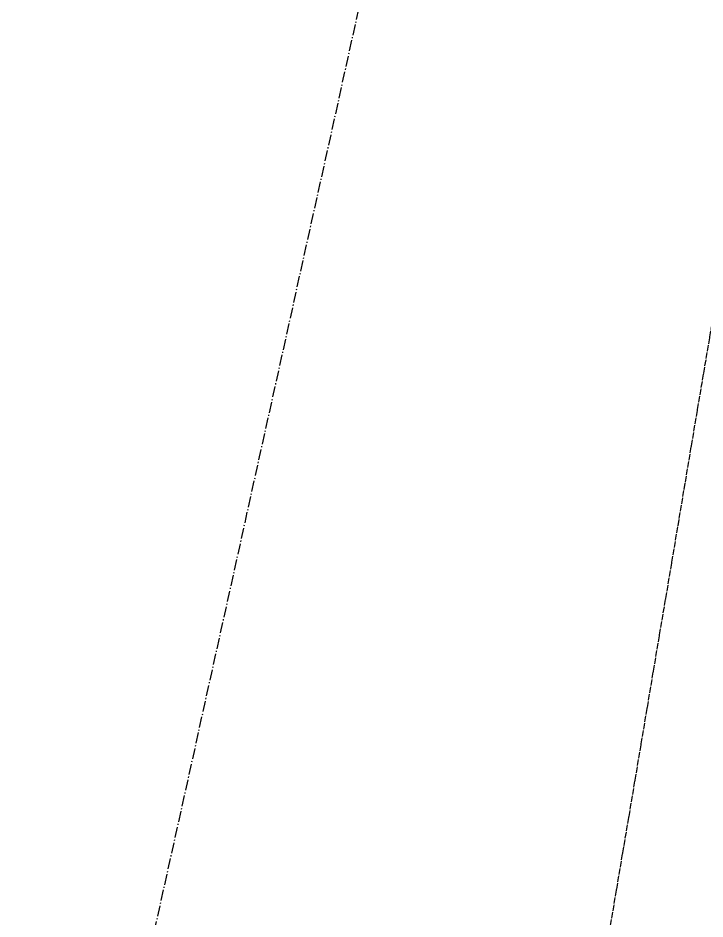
# Model space of a CAD drawing. Extents: x 12199666 to 24617114, y 1197707 to 2548648.
# Drawn here: x 12326763 to 12329019, y 1270787 to 1273745 of the extents above; entities that cross this region are included whole.
import ezdxf

# ---------------------------------------------------------------- set-up
doc = ezdxf.new("R2010")
doc.units = 0
doc.header["$LTSCALE"] = 10
doc.header["$MEASUREMENT"] = 0
doc.linetypes.add('TX-GRID-T1$0$TX-GRID-T1$0$DOTE', pattern=[2.42, 2, -0.2, 0.02, -0.2])
doc.linetypes.add('TX-PLAN-T1-F11$0$\\M+1946A\\M+190FC\\M+182CC\\M+18EED\\M+197DE-5', pattern=[5.291537, 3.527692, -0.705771, 0.352692, -0.705383])
doc.layers.add('TX-GRID-T1$0$TX-GRID-T1$0$DOTE', color=1, linetype='Continuous')
doc.layers.add('TX-PLAN-T1-F11$0$G-VOID', color=5, linetype='TX-PLAN-T1-F11$0$\\M+1946A\\M+190FC\\M+182CC\\M+18EED\\M+197DE-5')

# ---------------------------------------------------------------- blocks, each defined once
blk = doc.blocks.new('TX-GRID-T1')
at = {"layer": 'TX-GRID-T1$0$TX-GRID-T1$0$DOTE', "linetype": 'TX-GRID-T1$0$TX-GRID-T1$0$DOTE'}
blk.add_line((12324143.7, 1243705.8), (12331197.5, 1285515), dxfattribs=at)
blk = doc.blocks.new('TX-PLAN-T1-F11')
at = {"layer": 'TX-PLAN-T1-F11$0$G-VOID', "elevation": 3.6}
blk.add_lwpolyline([(12308677, 1248207), (12322536.2, 1249667.4), (12329812.2, 1282477.3)], dxfattribs=at)

msp = doc.modelspace()

# ---------------------------------------------------------------- block references
for name in ['TX-PLAN-T1-F11', 'TX-GRID-T1']:
    msp.add_blockref(name, (0, 0))

doc.saveas('drawing.dxf')
